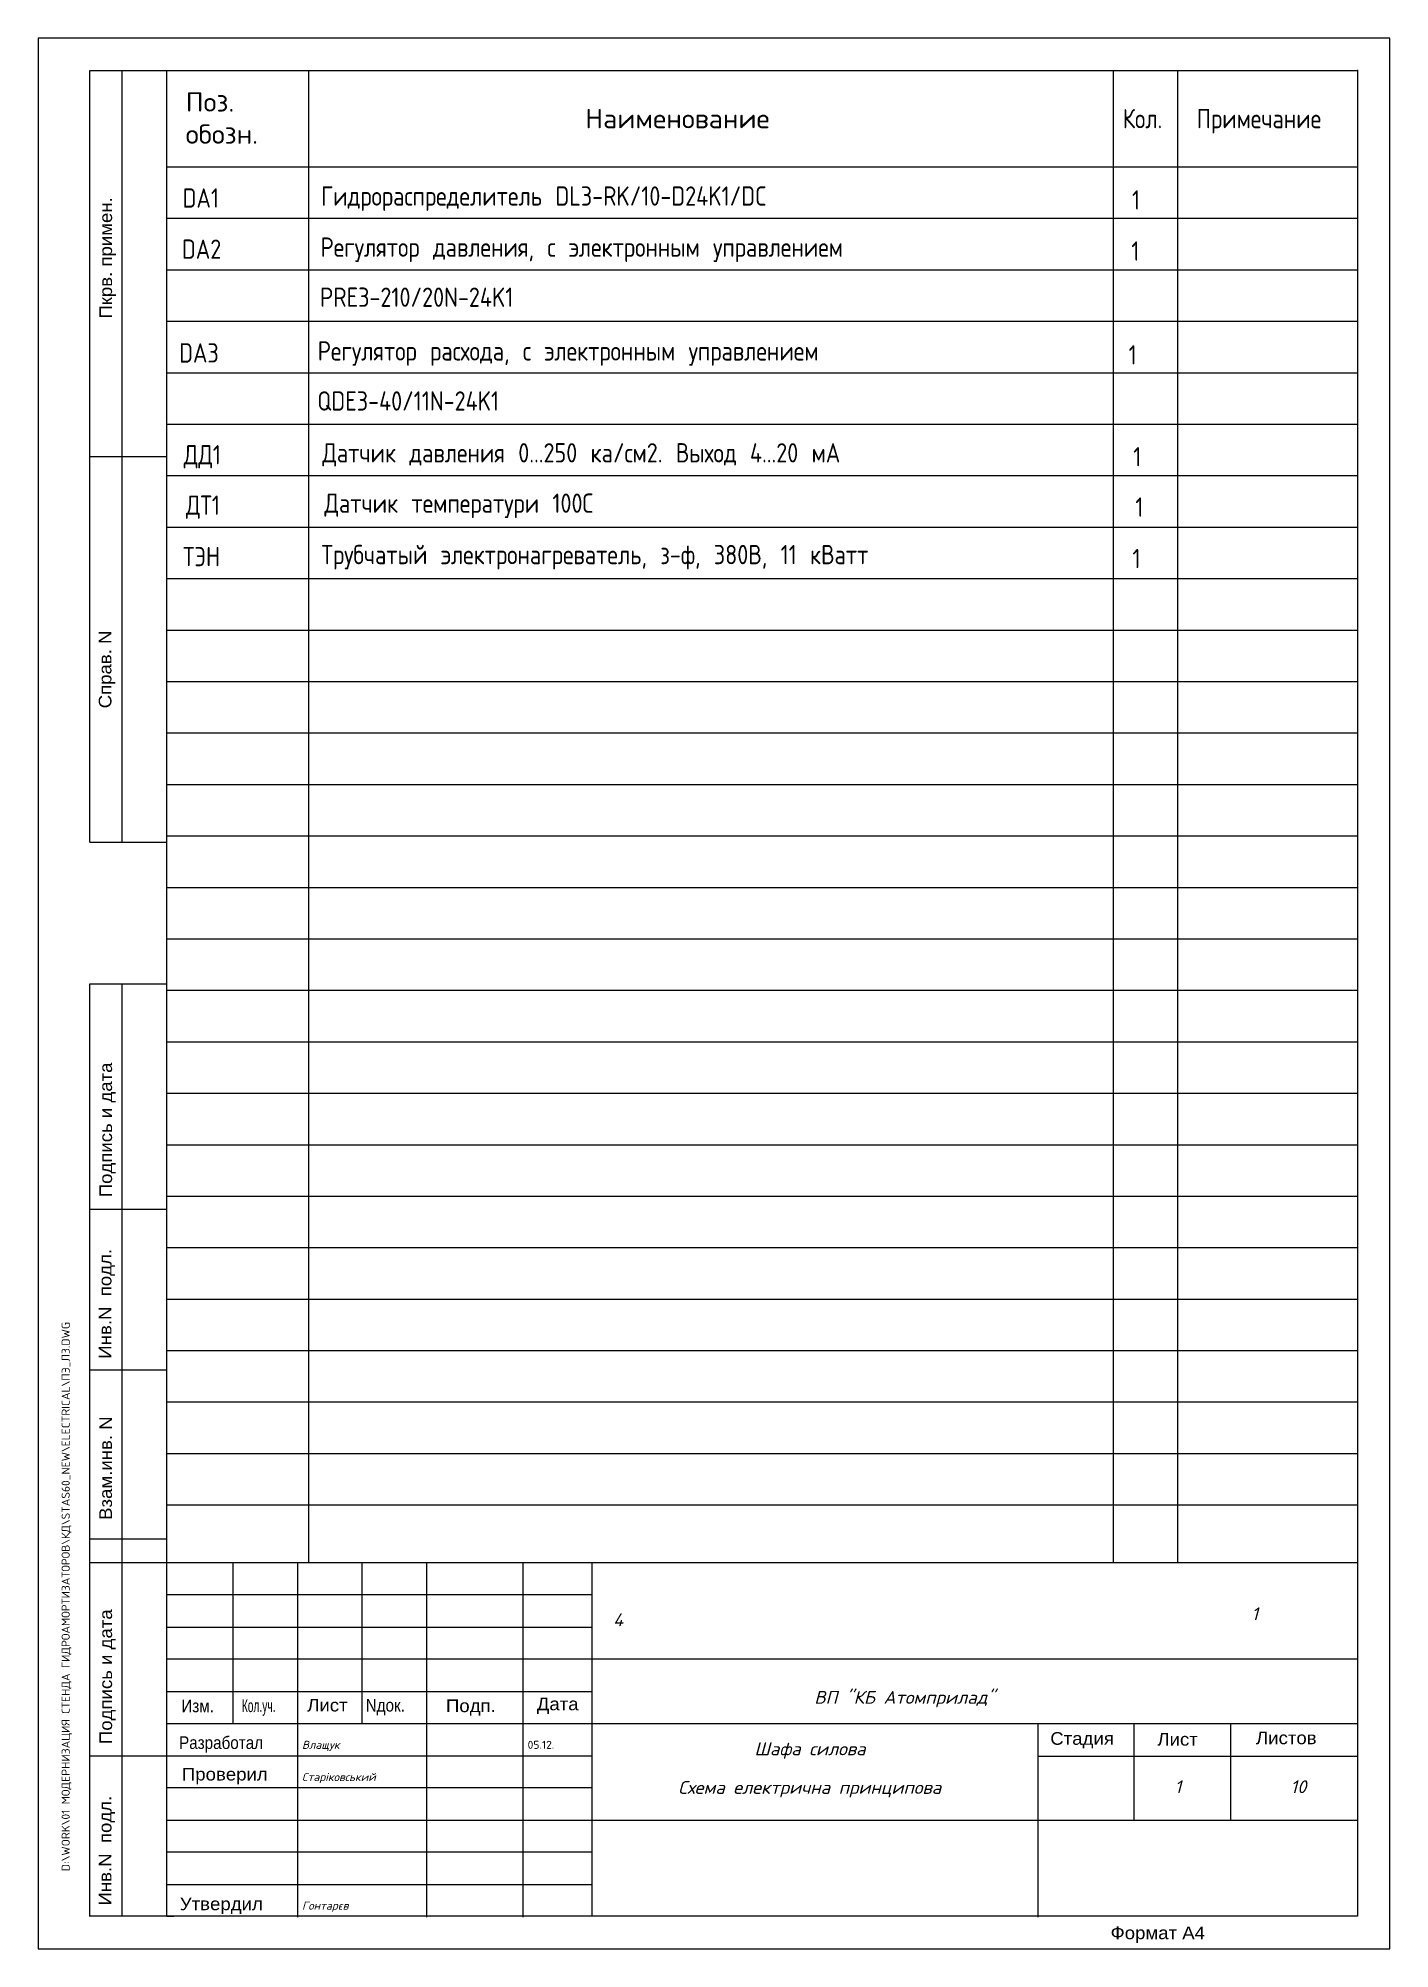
# Model space of a CAD drawing. Extents: x -20 to 190, y -5 to 292.
import ezdxf
from ezdxf.enums import TextEntityAlignment as Align

# ---------------------------------------------------------------- set-up
doc = ezdxf.new("R2010")
doc.units = 0
doc.linetypes.add('CADDY_SOLID', pattern=[0])
doc.layers.get('0').update_dxf_attribs({"linetype": 'CONTINUOUS'})
doc.layers.add('TITLE', color=7, linetype='CONTINUOUS')
doc.styles.add('CADDY_VECTORFONT1N', font='txt', dxfattribs={"width": 1.1})
doc.styles.add('CADDY_VECTORFONT1P', font='txt', dxfattribs={"width": 0.9})
doc.styles.add('ITALIC', font='ITALIC')
doc.styles.add('SIMPLEX', font='simplex')
doc.styles.add('WD', font='txt.shx')

# ---------------------------------------------------------------- blocks, each defined once
blk = doc.blocks.new('SHTAMP1')
at = {"layer": 'TITLE', "color": 1}
for tag, p, height, style in [('JOB#', (69.35, 29.06), 2, 'ITALIC'), ('ENGINEER', (18, 21), 1.25, 'ITALIC'), ('DATE', (56.06, 21), 1.25, 'SIMPLEX'), ('SHTS', (169.59, 16.11), 2, 'ITALIC'), ('CHKDBY', (18, 16), 1.25, 'ITALIC'), ('DRAWNBY', (18, 1), 1.25, 'ITALIC')]:
    blk.add_attdef(tag, p, '', height=height, dxfattribs=dict(at, style=style))
at = {"layer": 'TITLE', "color": 1, "style": 'ITALIC'}
for tag, p in [('DWG#', (169.05, 30)), ('TITLE#1', (99.64, 20)), ('TITLE#2', (99.93, 14)), ('TITLE#3', (99.89, 8))]:
    blk.add_attdef(tag, text='', height=2, dxfattribs=at).set_placement(p, align=Align.CENTER)
blk.add_attdef('SH#', text='', height=2, dxfattribs=at).set_placement((160.64, 16.11), align=Align.RIGHT)
at = {"layer": 'TITLE', "color": 1, "style": 'SIMPLEX'}
blk.add_attdef('CAD#', (-15.09, 6.97), '', height=1.25, rotation=90, dxfattribs=at)
at = {"layer": 'TITLE', "color": 1, "style": 'ITALIC', "flags": 2}
blk.add_attdef('TITLE#4', text='', height=2, dxfattribs=at).set_placement((100, 2), align=Align.CENTER)
at = {"layer": 'TITLE', "color": 7, "flags": 9}
blk.add_attdef('WD_TB', (0.39, 0.02), '', height=1.57, dxfattribs=at)
blk = doc.blocks.new('*U49')
at = {"style": 'WD'}
for s, p in [('Поз.', (2.92, 280.59)), ('обозн.', (2.92, 275.59))]:
    blk.add_text(s, height=3, dxfattribs=at).set_placement(p)

msp = doc.modelspace()

# ---------------------------------------------------------------- linework, layer by layer
at = {"color": 16, "linetype": 'CADDY_SOLID'}
for p, q in [((190, 292), (-20, 292)), ((-20, 292), (-20, -5)), ((-20, 292), (-20, -5)), ((190, -5), (190, 292)), ((190, -5), (190, 292)), ((-20, -5), (190, -5)), ((-20, -5), (190, -5))]:
    msp.add_line(p, q, dxfattribs=at)
at = {"linetype": 'CADDY_SOLID'}
for p, q in [((-12, 287), (185, 287)), ((-12, 167), (-12, 287)), ((-7, 287), (-7, 167)), ((0, 0), (0, 287)), ((0, 0), (0, 287)), ((0, 272), (185, 272)), ((0, 272), (185, 272)), ((0, 272), (185, 272)), ((0, 272), (185, 272)), ((0, 272), (185, 272)), ((0, 272), (185, 272)), ((0, 272), (185, 272)), ((0, 272), (185, 272)), ((0, 272), (185, 272)), ((0, 272), (185, 272)), ((0, 264), (185, 264)), ((0, 256), (185, 256)), ((0, 248), (185, 248)), ((0, 240), (185, 240)), ((0, 232), (185, 232)), ((-12, 227), (0, 227)), ((0, 224), (185, 224)), ((0, 216), (185, 216)), ((0, 208), (185, 208)), ((0, 200), (185, 200)), ((0, 192), (185, 192)), ((0, 184), (185, 184)), ((0, 176), (185, 176)), ((-12, 167), (0, 167)), ((0, 168), (185, 168)), ((0, 160), (185, 160)), ((0, 152), (185, 152)), ((-12, 0), (-12, 145)), ((-12, 145), (0, 145)), ((-12, 0), (-12, 145)), ((-7, 145), (-7, 0)), ((-7, 145), (-7, 0)), ((0, 144), (185, 144)), ((0, 136), (185, 136)), ((0, 128), (185, 128)), ((0, 120), (185, 120)), ((-12, 110), (0, 110)), ((0, 112), (185, 112)), ((0, 104), (185, 104)), ((0, 96), (185, 96)), ((0, 88), (185, 88)), ((-12, 85), (0, 85)), ((0, 80), (185, 80)), ((0, 72), (185, 72)), ((0, 64), (185, 64)), ((-12, 58.74), (0, 58.74)), ((185, 55), (-12, 55)), ((10.31, 30), (10.31, 54.94)), ((20.31, 54.94), (20.31, -0.06)), ((30.31, 30), (30.31, 54.94)), ((40.31, 54.94), (40.31, -0.06)), ((55.31, 54.94), (55.31, -0.06)), ((66.06, 0), (66.06, 55)), ((66.06, 50), (0, 50)), ((0, 45), (66.06, 45)), ((185, 40), (0, 40)), ((0, 35), (66.06, 35)), ((0, 30), (185, 30)), ((135.31, 29.94), (135.31, -0.06)), ((150.31, 14.94), (150.31, 29.94)), ((165.31, 14.94), (165.31, 29.94)), ((-12, 25), (0, 25)), ((-12, 25), (0, 25)), ((0, 25), (66.06, 25)), ((135.31, 24.94), (185, 24.94)), ((66.06, 20), (0, 20)), ((0, 15), (66.06, 15)), ((66.06, 15), (185, 15)), ((66.06, 10), (0, 10)), ((0, 5), (66.06, 5)), ((185, 0.06), (-12, 0.06)), ((1.06, 0), (0, 0))]:
    msp.add_line(p, q, dxfattribs=at)
for p, q in [((22, 287), (22, 55)), ((147, 287), (147, 55)), ((157, 287), (157, 55)), ((185, 287.06), (185, 0.06)), ((185, 287.06), (185, 0.06))]:
    msp.add_line(p, q)

# ---------------------------------------------------------------- block references
msp.add_blockref('*U49', (0, 0))
ref = msp.add_blockref('SHTAMP1', (-0.02, 0.08))
ref.add_attrib('CAD#', 'D:\\WORK\\01 МОДЕРНИЗАЦИЯ СТЕНДА ГИДРОАМОРТИЗАТОРОВ\\КД\\STAS60_NEW\\ELECTRICAL\\ПЭ_Л3.DWG', (-15.11, 7.05), dxfattribs={"layer": 'TITLE', "color": 1, "height": 1.25, "rotation": 90, "style": 'SIMPLEX'})
ref.add_attrib('ENGINEER', 'Влащук', (20.98, 26.08), dxfattribs={"layer": 'TITLE', "color": 1, "height": 1.25, "style": 'ITALIC'})
ref.add_attrib('CHKDBY', 'Старіковський', (20.98, 21.08), dxfattribs={"layer": 'TITLE', "color": 1, "height": 1.25, "style": 'ITALIC'})
ref.add_attrib('DRAWNBY', 'Гонтарєв', (20.98, 1.08), dxfattribs={"layer": 'TITLE', "color": 1, "height": 1.25, "style": 'ITALIC'})
ref.add_attrib('DATE', '05.12.', (56.04, 26.08), dxfattribs={"layer": 'TITLE', "color": 1, "height": 1.25, "style": 'SIMPLEX'})
ref.add_attrib('JOB#', '4', (69.33, 45.14), dxfattribs={"layer": 'TITLE', "color": 1, "height": 2, "style": 'ITALIC'})
ref.add_attrib('TITLE#1', 'ВП "КБ Атомприлад"', dxfattribs={"layer": 'TITLE', "color": 1, "height": 2, "style": 'ITALIC'}).set_placement((114.62, 33.08), align=Align.CENTER)
ref.add_attrib('TITLE#2', 'Шафа силова', dxfattribs={"layer": 'TITLE', "color": 1, "height": 2, "style": 'ITALIC'}).set_placement((99.91, 25.08), align=Align.CENTER)
ref.add_attrib('TITLE#3', 'Схема електрична принципова', dxfattribs={"layer": 'TITLE', "color": 1, "height": 2, "style": 'ITALIC'}).set_placement((99.87, 19.08), align=Align.CENTER)
ref.add_attrib('DWG#', '1', dxfattribs={"layer": 'TITLE', "color": 1, "height": 2, "style": 'ITALIC'}).set_placement((169.03, 46.08), align=Align.CENTER)
ref.add_attrib('SH#', '1', dxfattribs={"layer": 'TITLE', "color": 1, "height": 2, "style": 'ITALIC'}).set_placement((157.62, 19.19), align=Align.RIGHT)
ref.add_attrib('SHTS', '10', (174.57, 19.19), dxfattribs={"layer": 'TITLE', "color": 1, "height": 2, "style": 'ITALIC'})

# ---------------------------------------------------------------- texts
at = {"style": 'WD'}
msp.add_text('Наименование', height=3, dxfattribs=at).set_placement((65, 278))
for s, height, style, width, p in [('Кол.', 3, 'WD', 0.8, (148.5, 278)), ('Примечание', 3, 'WD', 0.8, (160, 278)), ('DA1', 3, 'WD', 0.8, (2.43, 265.66)), ('Гидрораспределитель DL3-RK/10-D24K1/DC', 3, 'WD', 0.8, (23.95, 265.97)), ('1', 3, 'WD', 0.8, (149.95, 265.36)), ('DA2', 3, 'WD', 0.8, (2.33, 257.71)), ('Регулятор давления, с электронным управлением ', 3, 'WD', 0.8, (23.85, 258.02)), ('1', 3, 'WD', 0.8, (149.85, 257.41)), ('PRE3-210/20N-24K1', 3, 'WD', 0.8, (23.79, 250.24)), ('DA3', 3, 'WD', 0.8, (1.89, 241.58)), ('Регулятор расхода, с электронным управлением ', 3, 'WD', 0.8, (23.42, 241.89)), ('1', 3, 'WD', 0.8, (149.42, 241.28)), ('QDE3-40/11N-24K1', 3, 'WD', 0.8, (23.36, 234.11)), ('ДД1', 3, 'WD', 0.8, (2.61, 225.75)), ('Датчик давления 0...250 ка/см2. Выход 4...20 мА', 3, 'WD', 0.8, (24.14, 226.05)), ('1', 3, 'WD', 0.8, (150.14, 225.45)), ('ДТ1', 3, 'WD', 0.8, (2.95, 217.91)), ('Датчик температури 100С', 3, 'WD', 0.8, (24.47, 218.22)), ('1', 3, 'WD', 0.8, (150.47, 217.61)), ('ТЭН', 3, 'WD', 0.8, (2.49, 209.92)), ('Трубчатый электронагреватель, з-ф, 380В, 11 кВатт', 3, 'WD', 0.8, (24.02, 210.23)), ('1', 3, 'WD', 0.8, (150.02, 209.62)), ('Изм.', 1.965, 'CADDY_VECTORFONT1P', 0.9, (2.24, 31.77)), ('Кол.уч.', 1.965, 'CADDY_VECTORFONT1P', 0.603, (11.64, 31.79)), ('Лист', 1.965, 'CADDY_VECTORFONT1N', 1.1, (21.79, 31.89)), ('Nдок.', 1.965, 'CADDY_VECTORFONT1P', 0.9, (30.88, 31.88)), ('Подп.', 1.965, 'CADDY_VECTORFONT1N', 1.1, (43.35, 31.79)), ('Дата', 1.965, 'CADDY_VECTORFONT1N', 1.1, (57.46, 32.08)), ('Разработал', 1.965, 'CADDY_VECTORFONT1P', 0.9, (1.88, 26.06)), ('Стадия', 1.965, 'CADDY_VECTORFONT1N', 1.1, (137.25, 26.71)), ('Лист', 1.965, 'CADDY_VECTORFONT1N', 1.1, (153.89, 26.58)), ('Листов', 1.965, 'CADDY_VECTORFONT1N', 1.1, (169.21, 26.8)), ('Проверил', 1.965, 'CADDY_VECTORFONT1N', 1.1, (2.32, 21.16)), ('Утвердил', 1.965, 'CADDY_VECTORFONT1N', 1.1, (2, 1)), ('Формат A4', 1.965, 'CADDY_VECTORFONT1N', 1.1, (146.62, -3.51))]:
    msp.add_text(s, height=height, dxfattribs=dict(style=style, width=width)).set_placement(p)
at = {"style": 'CADDY_VECTORFONT1N', "width": 1.1}
for s, p in [('Пкрв. примен.', (-8.53, 248.41)), ('Справ. N', (-8.63, 187.83)), ('Подпись и дата', (-8.53, 111.82)), ('Инв.N  подл.', (-8.63, 86.73)), ('Взам.инв. N', (-8.54, 61.67)), ('Подпись и дата', (-8.53, 26.82)), ('Подпись и дата', (-8.53, 26.82)), ('Инв.N  подл.', (-8.63, 1.73)), ('Инв.N  подл.', (-8.63, 1.73))]:
    msp.add_text(s, height=1.965, rotation=90, dxfattribs=at).set_placement(p)

doc.saveas('drawing.dxf')
